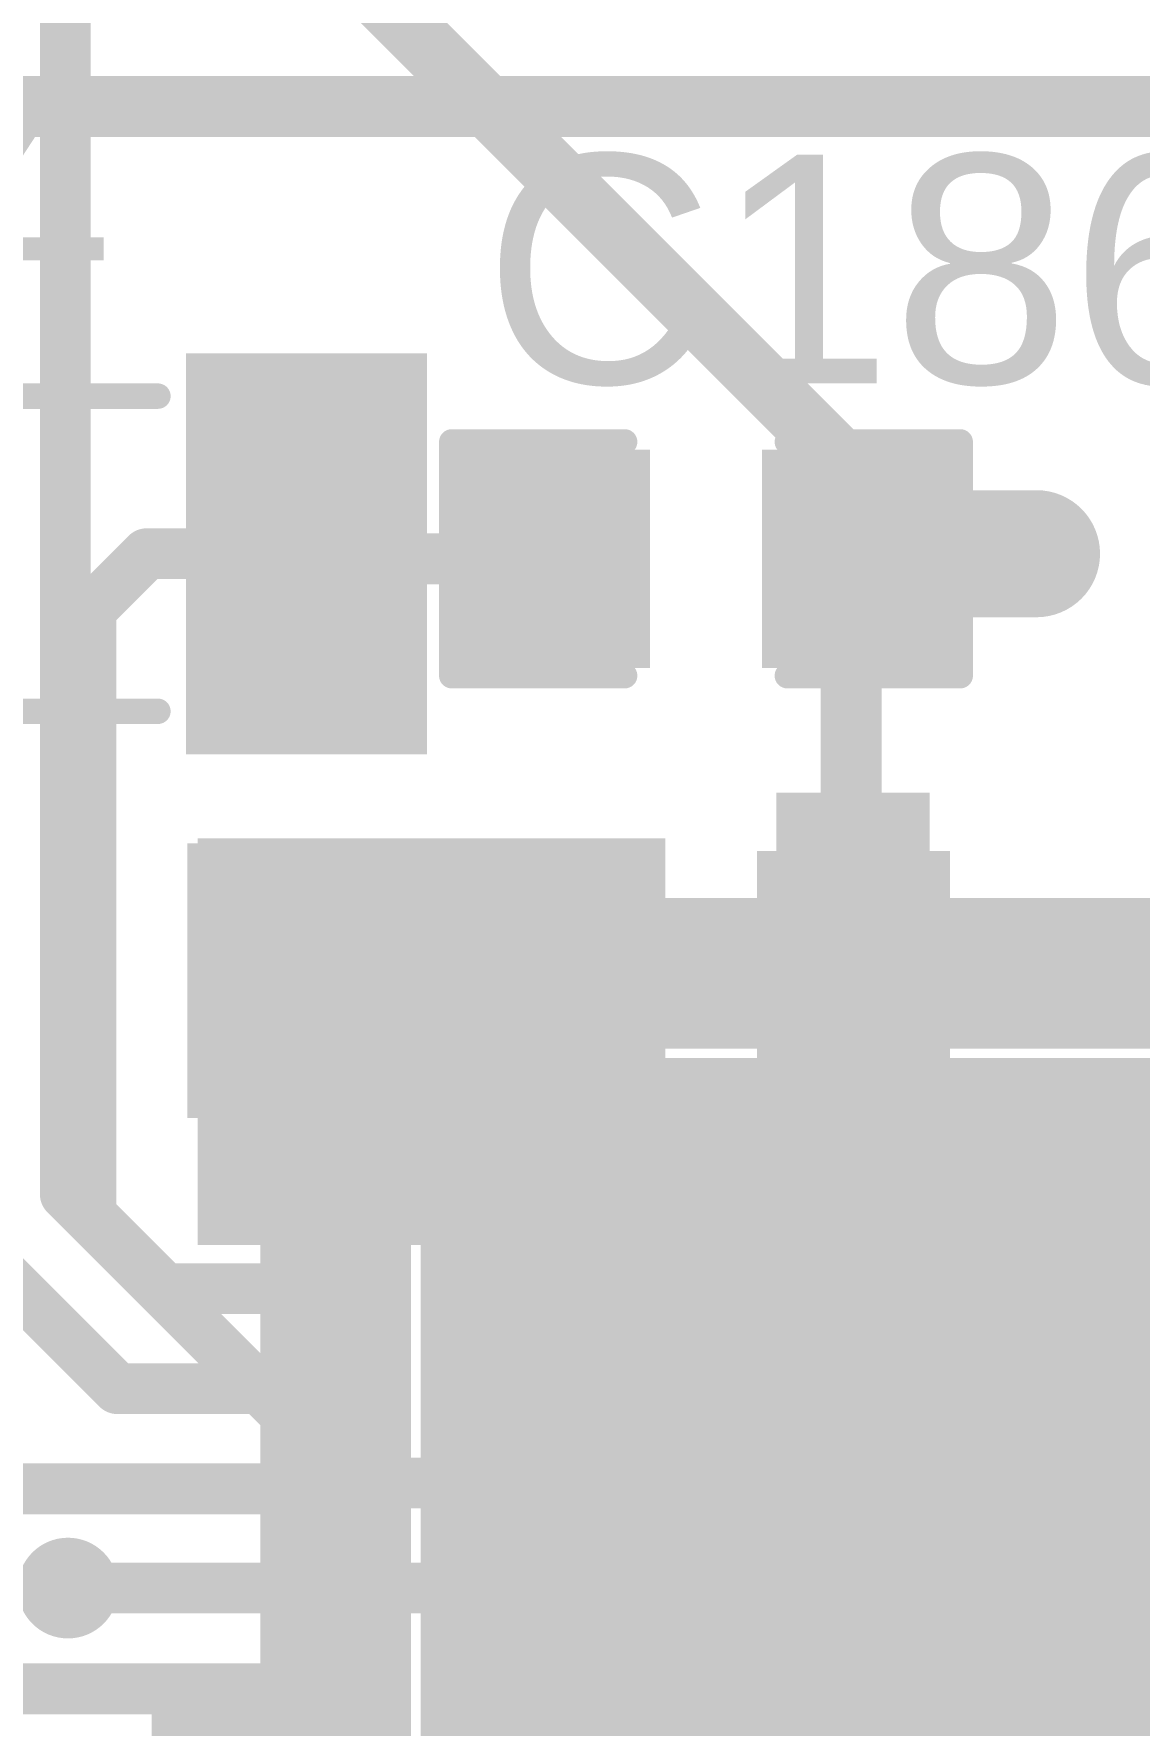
# Model space of a CAD drawing. Header units: millimetres. Extents: x -0.39 to 4.37, y -0.38 to 3.54.
# Drawn here: x 3.1956 to 3.413, y 2.8514 to 3.1841 of the extents above; entities that cross this region are included whole.
import ezdxf

# ---------------------------------------------------------------- set-up
doc = ezdxf.new("R2010")
doc.units = ezdxf.units.MM
doc.header["$MEASUREMENT"] = 0
for name, color, linetype in [('BottomLayer', 5, 'Continuous'), ('BottomPaste', 16, 'Continuous'), ('BottomSolder', 6, 'Continuous'), ('TopLayer', 1, 'Continuous'), ('TopOverlay', 2, 'Continuous'), ('TopPaste', 8, 'Continuous'), ('TopSolder', 216, 'Continuous'), ('ViaHoleLayer', 16, 'Continuous')]:
    doc.layers.add(name, color=color, linetype=linetype)
doc.styles.add('Arial', font='', dxfattribs={"height": 0.2})
doc.styles.get('Arial').set_extended_font_data('Arial')

# ---------------------------------------------------------------- blocks, each defined once
blk = doc.blocks.new('48_UFQFPN__7_7__324')
at = {"layer": 'TopLayer'}
for points in [[(-0.1023629, 0.14173135), (-0.1023629, 0.12007785), (-0.1141739, 0.12007785), (-0.1141739, 0.14173135)], [(-0.0826769, 0.14173135), (-0.0826769, 0.12007785), (-0.0944879, 0.12007785), (-0.0944879, 0.14173135)], [(-0.0629929, 0.14173135), (-0.0629929, 0.12007785), (-0.0748039, 0.12007785), (-0.0748039, 0.14173135)], [(-0.0433069, 0.14173135), (-0.0433069, 0.12007785), (-0.0551179, 0.12007785), (-0.0551179, 0.14173135)], [(-0.0236229, 0.14173135), (-0.0236229, 0.12007785), (-0.0354339, 0.12007785), (-0.0354339, 0.14173135)], [(-0.003936899999999998, 0.14173135), (-0.003936900000000002, 0.12007785), (-0.0157479, 0.12007785), (-0.0157479, 0.14173135)], [(0.0157471, 0.14173135), (0.0157471, 0.12007785), (0.003936099999999998, 0.12007785), (0.003936100000000002, 0.14173135)], [(0.0354331, 0.14173135), (0.0354331, 0.12007785), (0.0236221, 0.12007785), (0.0236221, 0.14173135)], [(0.0551191, 0.14173135), (0.0551191, 0.12007785), (0.0433081, 0.12007785), (0.0433081, 0.14173135)], [(0.0748031, 0.14173135), (0.0748031, 0.12007785), (0.0629921, 0.12007785), (0.0629921, 0.14173135)], [(0.0944891, 0.14173135), (0.0944891, 0.12007785), (0.0826781, 0.12007785), (0.0826781, 0.14173135)], [(0.1141731, 0.14173135), (0.1141731, 0.12007785), (0.1023621, 0.12007785), (0.1023621, 0.14173135)], [(-0.14173315, 0.1141741), (-0.12007965, 0.1141741), (-0.12007965, 0.1023631), (-0.14173315, 0.1023631)], [(0.14173235, 0.1023631), (0.12007885, 0.1023631), (0.12007885, 0.1141741), (0.14173235, 0.1141741)], [(-0.1102366, 0.1102368), (0.1102358, 0.1102368), (0.1102358, -0.1102356), (-0.1102366, -0.1102356)], [(-0.14173315, 0.0944881), (-0.12007965, 0.0944881), (-0.12007965, 0.0826771), (-0.14173315, 0.0826771)], [(0.14173235, 0.0826771), (0.12007885, 0.0826771), (0.12007885, 0.0944881), (0.14173235, 0.0944881)], [(-0.14173315, 0.0748041), (-0.12007965, 0.0748041), (-0.12007965, 0.0629931), (-0.14173315, 0.0629931)], [(0.14173235, 0.0629931), (0.12007885, 0.0629931), (0.12007885, 0.0748041), (0.14173235, 0.0748041)], [(-0.14173315, 0.0551181), (-0.12007965, 0.0551181), (-0.12007965, 0.0433071), (-0.14173315, 0.0433071)], [(0.14173235, 0.0433071), (0.12007885, 0.0433071), (0.12007885, 0.0551181), (0.14173235, 0.0551181)], [(-0.14173315, 0.0354321), (-0.12007965, 0.0354321), (-0.12007965, 0.0236211), (-0.14173315, 0.0236211)], [(0.14173235, 0.0236231), (0.12007885, 0.0236231), (0.12007885, 0.0354341), (0.14173235, 0.0354341)], [(-0.14173315, 0.0157481), (-0.12007965, 0.0157481), (-0.12007965, 0.0039371), (-0.14173315, 0.0039371)], [(0.14173235, 0.003937099999999999), (0.12007885, 0.003937100000000002), (0.12007885, 0.0157481), (0.14173235, 0.0157481)], [(-0.14173315, -0.0039379), (-0.12007965, -0.0039379), (-0.12007965, -0.0157489), (-0.14173315, -0.0157489)], [(0.14173235, -0.0157489), (0.12007885, -0.0157489), (0.12007885, -0.003937899999999999), (0.14173235, -0.003937900000000001)], [(-0.14173315, -0.0236219), (-0.12007965, -0.0236219), (-0.12007965, -0.0354329), (-0.14173315, -0.0354329)], [(0.14173235, -0.0354329), (0.12007885, -0.0354329), (0.12007885, -0.0236219), (0.14173235, -0.0236219)], [(-0.14173315, -0.0433079), (-0.12007965, -0.0433079), (-0.12007965, -0.0551189), (-0.14173315, -0.0551189)], [(0.14173235, -0.0551189), (0.12007885, -0.0551189), (0.12007885, -0.0433079), (0.14173235, -0.0433079)], [(-0.14173315, -0.0629919), (-0.12007965, -0.0629919), (-0.12007965, -0.0748029), (-0.14173315, -0.0748029)], [(0.14173235, -0.0748029), (0.12007885, -0.0748029), (0.12007885, -0.0629919), (0.14173235, -0.0629919)], [(-0.14173315, -0.0826779), (-0.12007965, -0.0826779), (-0.12007965, -0.0944889), (-0.14173315, -0.0944889)], [(0.14173235, -0.0944889), (0.12007885, -0.0944889), (0.12007885, -0.0826779), (0.14173235, -0.0826779)], [(-0.14173315, -0.1023619), (-0.12007965, -0.1023619), (-0.12007965, -0.1141729), (-0.14173315, -0.1141729)], [(0.14173235, -0.1141729), (0.12007885, -0.1141729), (0.12007885, -0.1023619), (0.14173235, -0.1023619)], [(-0.1141739, -0.14173215), (-0.1141739, -0.12007865), (-0.1023629, -0.12007865), (-0.1023629, -0.14173215)], [(-0.0944879, -0.14173215), (-0.0944879, -0.12007865), (-0.0826769, -0.12007865), (-0.0826769, -0.14173215)], [(-0.0748039, -0.14173215), (-0.0748039, -0.12007865), (-0.0629929, -0.12007865), (-0.0629929, -0.14173215)], [(-0.0551179, -0.14173215), (-0.0551179, -0.12007865), (-0.0433069, -0.12007865), (-0.0433069, -0.14173215)], [(-0.0354339, -0.14173215), (-0.0354339, -0.12007865), (-0.0236229, -0.12007865), (-0.0236229, -0.14173215)], [(-0.0157479, -0.14173215), (-0.0157479, -0.12007865), (-0.003936899999999999, -0.12007865), (-0.003936900000000001, -0.14173215)], [(0.0039361, -0.14173215), (0.003936100000000001, -0.12007865), (0.0157471, -0.12007865), (0.0157471, -0.14173215)], [(0.0236221, -0.14173215), (0.0236221, -0.12007865), (0.0354331, -0.12007865), (0.0354331, -0.14173215)], [(0.0433081, -0.14173215), (0.0433081, -0.12007865), (0.0551191, -0.12007865), (0.0551191, -0.14173215)], [(0.0629921, -0.14173215), (0.0629921, -0.12007865), (0.0748031, -0.12007865), (0.0748031, -0.14173215)], [(0.0826781, -0.14173215), (0.0826781, -0.12007865), (0.0944891, -0.12007865), (0.0944891, -0.14173215)], [(0.1023621, -0.14173215), (0.1023621, -0.12007865), (0.1141731, -0.12007865), (0.1141731, -0.14173215)]]:
    blk.add_hatch(color=1, dxfattribs=at).paths.add_polyline_path(points)
at = {"layer": 'TopPaste'}
for points in [[(-0.1023629, 0.14173135), (-0.1023629, 0.12007785), (-0.1141739, 0.12007785), (-0.1141739, 0.14173135)], [(-0.0826769, 0.14173135), (-0.0826769, 0.12007785), (-0.0944879, 0.12007785), (-0.0944879, 0.14173135)], [(-0.0629929, 0.14173135), (-0.0629929, 0.12007785), (-0.0748039, 0.12007785), (-0.0748039, 0.14173135)], [(-0.0433069, 0.14173135), (-0.0433069, 0.12007785), (-0.0551179, 0.12007785), (-0.0551179, 0.14173135)], [(-0.0236229, 0.14173135), (-0.0236229, 0.12007785), (-0.0354339, 0.12007785), (-0.0354339, 0.14173135)], [(-0.003936899999999998, 0.14173135), (-0.003936900000000002, 0.12007785), (-0.0157479, 0.12007785), (-0.0157479, 0.14173135)], [(0.0157471, 0.14173135), (0.0157471, 0.12007785), (0.003936099999999998, 0.12007785), (0.003936100000000002, 0.14173135)], [(0.0354331, 0.14173135), (0.0354331, 0.12007785), (0.0236221, 0.12007785), (0.0236221, 0.14173135)], [(0.0551191, 0.14173135), (0.0551191, 0.12007785), (0.0433081, 0.12007785), (0.0433081, 0.14173135)], [(0.0748031, 0.14173135), (0.0748031, 0.12007785), (0.0629921, 0.12007785), (0.0629921, 0.14173135)], [(0.0944891, 0.14173135), (0.0944891, 0.12007785), (0.0826781, 0.12007785), (0.0826781, 0.14173135)], [(0.1141731, 0.14173135), (0.1141731, 0.12007785), (0.1023621, 0.12007785), (0.1023621, 0.14173135)], [(-0.14173315, 0.1141741), (-0.12007965, 0.1141741), (-0.12007965, 0.1023631), (-0.14173315, 0.1023631)], [(0.14173235, 0.1023631), (0.12007885, 0.1023631), (0.12007885, 0.1141741), (0.14173235, 0.1141741)], [(-0.1102366, 0.1102368), (0.1102358, 0.1102368), (0.1102358, -0.1102356), (-0.1102366, -0.1102356)], [(-0.14173315, 0.0944881), (-0.12007965, 0.0944881), (-0.12007965, 0.0826771), (-0.14173315, 0.0826771)], [(0.14173235, 0.0826771), (0.12007885, 0.0826771), (0.12007885, 0.0944881), (0.14173235, 0.0944881)], [(-0.14173315, 0.0748041), (-0.12007965, 0.0748041), (-0.12007965, 0.0629931), (-0.14173315, 0.0629931)], [(0.14173235, 0.0629931), (0.12007885, 0.0629931), (0.12007885, 0.0748041), (0.14173235, 0.0748041)], [(-0.14173315, 0.0551181), (-0.12007965, 0.0551181), (-0.12007965, 0.0433071), (-0.14173315, 0.0433071)], [(0.14173235, 0.0433071), (0.12007885, 0.0433071), (0.12007885, 0.0551181), (0.14173235, 0.0551181)], [(-0.14173315, 0.0354321), (-0.12007965, 0.0354321), (-0.12007965, 0.0236211), (-0.14173315, 0.0236211)], [(0.14173235, 0.0236231), (0.12007885, 0.0236231), (0.12007885, 0.0354341), (0.14173235, 0.0354341)], [(-0.14173315, 0.0157481), (-0.12007965, 0.0157481), (-0.12007965, 0.0039371), (-0.14173315, 0.0039371)], [(0.14173235, 0.003937099999999999), (0.12007885, 0.003937100000000002), (0.12007885, 0.0157481), (0.14173235, 0.0157481)], [(-0.14173315, -0.0039379), (-0.12007965, -0.0039379), (-0.12007965, -0.0157489), (-0.14173315, -0.0157489)], [(0.14173235, -0.0157489), (0.12007885, -0.0157489), (0.12007885, -0.003937899999999999), (0.14173235, -0.003937900000000001)], [(-0.14173315, -0.0236219), (-0.12007965, -0.0236219), (-0.12007965, -0.0354329), (-0.14173315, -0.0354329)], [(0.14173235, -0.0354329), (0.12007885, -0.0354329), (0.12007885, -0.0236219), (0.14173235, -0.0236219)], [(-0.14173315, -0.0433079), (-0.12007965, -0.0433079), (-0.12007965, -0.0551189), (-0.14173315, -0.0551189)], [(0.14173235, -0.0551189), (0.12007885, -0.0551189), (0.12007885, -0.0433079), (0.14173235, -0.0433079)], [(-0.14173315, -0.0629919), (-0.12007965, -0.0629919), (-0.12007965, -0.0748029), (-0.14173315, -0.0748029)], [(0.14173235, -0.0748029), (0.12007885, -0.0748029), (0.12007885, -0.0629919), (0.14173235, -0.0629919)], [(-0.14173315, -0.0826779), (-0.12007965, -0.0826779), (-0.12007965, -0.0944889), (-0.14173315, -0.0944889)], [(0.14173235, -0.0944889), (0.12007885, -0.0944889), (0.12007885, -0.0826779), (0.14173235, -0.0826779)], [(-0.14173315, -0.1023619), (-0.12007965, -0.1023619), (-0.12007965, -0.1141729), (-0.14173315, -0.1141729)], [(0.14173235, -0.1141729), (0.12007885, -0.1141729), (0.12007885, -0.1023619), (0.14173235, -0.1023619)], [(-0.1141739, -0.14173215), (-0.1141739, -0.12007865), (-0.1023629, -0.12007865), (-0.1023629, -0.14173215)], [(-0.0944879, -0.14173215), (-0.0944879, -0.12007865), (-0.0826769, -0.12007865), (-0.0826769, -0.14173215)], [(-0.0748039, -0.14173215), (-0.0748039, -0.12007865), (-0.0629929, -0.12007865), (-0.0629929, -0.14173215)], [(-0.0551179, -0.14173215), (-0.0551179, -0.12007865), (-0.0433069, -0.12007865), (-0.0433069, -0.14173215)], [(-0.0354339, -0.14173215), (-0.0354339, -0.12007865), (-0.0236229, -0.12007865), (-0.0236229, -0.14173215)], [(-0.0157479, -0.14173215), (-0.0157479, -0.12007865), (-0.003936899999999999, -0.12007865), (-0.003936900000000001, -0.14173215)], [(0.0039361, -0.14173215), (0.003936100000000001, -0.12007865), (0.0157471, -0.12007865), (0.0157471, -0.14173215)], [(0.0236221, -0.14173215), (0.0236221, -0.12007865), (0.0354331, -0.12007865), (0.0354331, -0.14173215)], [(0.0433081, -0.14173215), (0.0433081, -0.12007865), (0.0551191, -0.12007865), (0.0551191, -0.14173215)], [(0.0629921, -0.14173215), (0.0629921, -0.12007865), (0.0748031, -0.12007865), (0.0748031, -0.14173215)], [(0.0826781, -0.14173215), (0.0826781, -0.12007865), (0.0944891, -0.12007865), (0.0944891, -0.14173215)], [(0.1023621, -0.14173215), (0.1023621, -0.12007865), (0.1141731, -0.12007865), (0.1141731, -0.14173215)]]:
    blk.add_hatch(color=8, dxfattribs=at).paths.add_polyline_path(points)
at = {"layer": 'TopSolder'}
for points in [[(-0.0983629, 0.14573135), (-0.0983629, 0.11607785), (-0.1181739, 0.11607785), (-0.1181739, 0.14573135)], [(-0.0786769, 0.14573135), (-0.0786769, 0.11607785), (-0.0984879, 0.11607785), (-0.0984879, 0.14573135)], [(-0.0589929, 0.14573135), (-0.0589929, 0.11607785), (-0.0788039, 0.11607785), (-0.0788039, 0.14573135)], [(-0.0393069, 0.14573135), (-0.0393069, 0.11607785), (-0.0591179, 0.11607785), (-0.0591179, 0.14573135)], [(-0.0196229, 0.14573135), (-0.0196229, 0.11607785), (-0.0394339, 0.11607785), (-0.0394339, 0.14573135)], [(6.310000000000292e-05, 0.14573135), (6.309999999999709e-05, 0.11607785), (-0.0197479, 0.11607785), (-0.0197479, 0.14573135)], [(0.0197471, 0.14573135), (0.0197471, 0.11607785), (-6.390000000000291e-05, 0.11607785), (-6.38999999999971e-05, 0.14573135)], [(0.0394331, 0.14573135), (0.0394331, 0.11607785), (0.0196221, 0.11607785), (0.0196221, 0.14573135)], [(0.0591191, 0.14573135), (0.0591191, 0.11607785), (0.0393081, 0.11607785), (0.0393081, 0.14573135)], [(0.0788031, 0.14573135), (0.0788031, 0.11607785), (0.0589921, 0.11607785), (0.0589921, 0.14573135)], [(0.0984891, 0.14573135), (0.0984891, 0.11607785), (0.0786781, 0.11607785), (0.0786781, 0.14573135)], [(0.1181731, 0.14573135), (0.1181731, 0.11607785), (0.0983621, 0.11607785), (0.0983621, 0.14573135)], [(-0.14573315, 0.1181741), (-0.11607965, 0.1181741), (-0.11607965, 0.0983631), (-0.14573315, 0.0983631)], [(0.14573235, 0.0983631), (0.11607885, 0.0983631), (0.11607885, 0.1181741), (0.14573235, 0.1181741)], [(-0.1142366, 0.1142368), (0.1142358, 0.1142368), (0.1142358, -0.1142356), (-0.1142366, -0.1142356)], [(-0.14573315, 0.0984881), (-0.11607965, 0.0984881), (-0.11607965, 0.0786771), (-0.14573315, 0.0786771)], [(0.14573235, 0.0786771), (0.11607885, 0.0786771), (0.11607885, 0.0984881), (0.14573235, 0.0984881)], [(-0.14573315, 0.0788041), (-0.11607965, 0.0788041), (-0.11607965, 0.0589931), (-0.14573315, 0.0589931)], [(0.14573235, 0.0589931), (0.11607885, 0.0589931), (0.11607885, 0.0788041), (0.14573235, 0.0788041)], [(-0.14573315, 0.0591181), (-0.11607965, 0.0591181), (-0.11607965, 0.0393071), (-0.14573315, 0.0393071)], [(0.14573235, 0.0393071), (0.11607885, 0.0393071), (0.11607885, 0.0591181), (0.14573235, 0.0591181)], [(-0.14573315, 0.0394321), (-0.11607965, 0.0394321), (-0.11607965, 0.0196211), (-0.14573315, 0.0196211)], [(0.14573235, 0.0196231), (0.11607885, 0.0196231), (0.11607885, 0.0394341), (0.14573235, 0.0394341)], [(-0.14573315, 0.0197481), (-0.11607965, 0.0197481), (-0.11607965, -6.29e-05), (-0.14573315, -6.29e-05)], [(0.14573235, -6.290000000000146e-05), (0.11607885, -6.289999999999855e-05), (0.11607885, 0.0197481), (0.14573235, 0.0197481)], [(-0.14573315, 6.21e-05), (-0.11607965, 6.21e-05), (-0.11607965, -0.0197489), (-0.14573315, -0.0197489)], [(0.14573235, -0.0197489), (0.11607885, -0.0197489), (0.11607885, 6.210000000000146e-05), (0.14573235, 6.209999999999854e-05)], [(-0.14573315, -0.0196219), (-0.11607965, -0.0196219), (-0.11607965, -0.0394329), (-0.14573315, -0.0394329)], [(0.14573235, -0.0394329), (0.11607885, -0.0394329), (0.11607885, -0.0196219), (0.14573235, -0.0196219)], [(-0.14573315, -0.0393079), (-0.11607965, -0.0393079), (-0.11607965, -0.0591189), (-0.14573315, -0.0591189)], [(0.14573235, -0.0591189), (0.11607885, -0.0591189), (0.11607885, -0.0393079), (0.14573235, -0.0393079)], [(-0.14573315, -0.0589919), (-0.11607965, -0.0589919), (-0.11607965, -0.0788029), (-0.14573315, -0.0788029)], [(0.14573235, -0.0788029), (0.11607885, -0.0788029), (0.11607885, -0.0589919), (0.14573235, -0.0589919)], [(-0.14573315, -0.0786779), (-0.11607965, -0.0786779), (-0.11607965, -0.0984889), (-0.14573315, -0.0984889)], [(0.14573235, -0.0984889), (0.11607885, -0.0984889), (0.11607885, -0.0786779), (0.14573235, -0.0786779)], [(-0.14573315, -0.0983619), (-0.11607965, -0.0983619), (-0.11607965, -0.1181729), (-0.14573315, -0.1181729)], [(0.14573235, -0.1181729), (0.11607885, -0.1181729), (0.11607885, -0.0983619), (0.14573235, -0.0983619)], [(-0.1181739, -0.14573215), (-0.1181739, -0.11607865), (-0.0983629, -0.11607865), (-0.0983629, -0.14573215)], [(-0.0984879, -0.14573215), (-0.0984879, -0.11607865), (-0.0786769, -0.11607865), (-0.0786769, -0.14573215)], [(-0.0788039, -0.14573215), (-0.0788039, -0.11607865), (-0.0589929, -0.11607865), (-0.0589929, -0.14573215)], [(-0.0591179, -0.14573215), (-0.0591179, -0.11607865), (-0.0393069, -0.11607865), (-0.0393069, -0.14573215)], [(-0.0394339, -0.14573215), (-0.0394339, -0.11607865), (-0.0196229, -0.11607865), (-0.0196229, -0.14573215)], [(-0.0197479, -0.14573215), (-0.0197479, -0.11607865), (6.310000000000145e-05, -0.11607865), (6.309999999999854e-05, -0.14573215)], [(-6.390000000000146e-05, -0.14573215), (-6.389999999999854e-05, -0.11607865), (0.0197471, -0.11607865), (0.0197471, -0.14573215)], [(0.0196221, -0.14573215), (0.0196221, -0.11607865), (0.0394331, -0.11607865), (0.0394331, -0.14573215)], [(0.0393081, -0.14573215), (0.0393081, -0.11607865), (0.0591191, -0.11607865), (0.0591191, -0.14573215)], [(0.0589921, -0.14573215), (0.0589921, -0.11607865), (0.0788031, -0.11607865), (0.0788031, -0.14573215)], [(0.0786781, -0.14573215), (0.0786781, -0.11607865), (0.0984891, -0.11607865), (0.0984891, -0.14573215)], [(0.0983621, -0.14573215), (0.0983621, -0.11607865), (0.1181731, -0.11607865), (0.1181731, -0.14573215)]]:
    blk.add_hatch(color=216, dxfattribs=at).paths.add_polyline_path(points)
at = {"layer": 'TopOverlay', "const_width": 0.005}
for points in [[(-0.1420004, 0.1220006), (-0.1420004, 0.1420006)], [(-0.1420004, 0.1420006), (-0.1220004, 0.1420006)], [(0.1219996, 0.1420006), (0.1419996, 0.1420006)], [(0.1419996, 0.1220006), (0.1419996, 0.1420006)], [(-0.1420004, -0.1419994), (-0.1420004, -0.1219994)], [(0.1419996, -0.1419994), (0.1419996, -0.1219994)], [(-0.1420004, -0.1419994), (-0.1220004, -0.1419994)], [(0.1219996, -0.1419994), (0.1419996, -0.1419994)]]:
    blk.add_lwpolyline(points, dxfattribs=at)
at = {"layer": 'TopOverlay'}
for points, const_width in [([(-0.1432504, 0.1420006, 1), (-0.1407504, 0.1420006, 1)], 0.0025), ([(-0.1432504, 0.1420006, 1), (-0.1407504, 0.1420006, 1)], 0.0025), ([(-0.1232504, 0.1420006, 1), (-0.1207504, 0.1420006, 1)], 0.0025), ([(0.1207496, 0.1420006, 1), (0.1232496, 0.1420006, 1)], 0.0025), ([(0.1407496, 0.1420006, 1), (0.1432496, 0.1420006, 1)], 0.0025), ([(0.1407496, 0.1420006, 1), (0.1432496, 0.1420006, 1)], 0.0025), ([(-0.1432504, 0.1220006, 1), (-0.1407504, 0.1220006, 1)], 0.0025), ([(0.1407496, 0.1220006, 1), (0.1432496, 0.1220006, 1)], 0.0025), ([(-0.15, 0.109, 1), (-0.152, 0.109, 1)], 0.01), ([(-0.1545, 0.109, 1), (-0.1495, 0.109, 1)], 0.005), ([(-0.1525, 0.109, 1), (-0.1475, 0.109, 1)], 0.005), ([(-0.1432504, -0.1219994, 1), (-0.1407504, -0.1219994, 1)], 0.0025), ([(0.1407496, -0.1219994, 1), (0.1432496, -0.1219994, 1)], 0.0025), ([(-0.1432504, -0.1419994, 1), (-0.1407504, -0.1419994, 1)], 0.0025), ([(-0.1432504, -0.1419994, 1), (-0.1407504, -0.1419994, 1)], 0.0025), ([(-0.1232504, -0.1419994, 1), (-0.1207504, -0.1419994, 1)], 0.0025), ([(0.1207496, -0.1419994, 1), (0.1232496, -0.1419994, 1)], 0.0025), ([(0.1407496, -0.1419994, 1), (0.1432496, -0.1419994, 1)], 0.0025), ([(0.1407496, -0.1419994, 1), (0.1432496, -0.1419994, 1)], 0.0025)]:
    blk.add_lwpolyline(points, format="xyb", close=True, dxfattribs=dict(at, const_width=const_width))
blk = doc.blocks.new('NX3215SA_32_768K_STD_MUA_8_365')
at = {"layer": 'TopLayer'}
for points in [[(-0.06889765, 0.03543305), (-0.02952755, 0.03543305), (-0.02952755, -0.03543305), (-0.06889765, -0.03543305)], [(0.02952835, 0.03543305), (0.06889845, 0.03543305), (0.06889845, -0.03543305), (0.02952835, -0.03543305)]]:
    blk.add_hatch(color=1, dxfattribs=at).paths.add_polyline_path(points)
at = {"layer": 'TopPaste'}
for points in [[(-0.06889765, 0.03543305), (-0.02952755, 0.03543305), (-0.02952755, -0.03543305), (-0.06889765, -0.03543305)], [(0.02952835, 0.03543305), (0.06889845, 0.03543305), (0.06889845, -0.03543305), (0.02952835, -0.03543305)]]:
    blk.add_hatch(color=8, dxfattribs=at).paths.add_polyline_path(points)
at = {"layer": 'TopSolder'}
for points in [[(-0.07289765, 0.03943305), (-0.02552755, 0.03943305), (-0.02552755, -0.03943305), (-0.07289765, -0.03943305)], [(0.02552835, 0.03943305), (0.07289845, 0.03943305), (0.07289845, -0.03943305), (0.02552835, -0.03943305)]]:
    blk.add_hatch(color=216, dxfattribs=at).paths.add_polyline_path(points)
at = {"layer": 'TopOverlay', "const_width": 0.005}
for points in [[(-0.0200006, 0.031), (0.0199994, 0.031)], [(-0.0200006, -0.031), (0.0199994, -0.031)]]:
    blk.add_lwpolyline(points, dxfattribs=at)
at = {"layer": 'TopOverlay', "const_width": 0.0025}
for points in [[(-0.0212506, 0.031, 1), (-0.0187506, 0.031, 1)], [(0.0187494, 0.031, 1), (0.0212494, 0.031, 1)], [(-0.0212506, -0.031, 1), (-0.0187506, -0.031, 1)], [(0.0187494, -0.031, 1), (0.0212494, -0.031, 1)]]:
    blk.add_lwpolyline(points, format="xyb", close=True, dxfattribs=at)
blk = doc.blocks.new('RES0603_B_398')
at = {"layer": 'BottomLayer'}
for points in [[(-0.045, -0.0175), (-0.045, 0.0175), (-0.015, 0.0175), (-0.015, -0.0175)], [(0.015, -0.0175), (0.015, 0.0175), (0.045, 0.0175), (0.045, -0.0175)]]:
    blk.add_hatch(color=5, dxfattribs=at).paths.add_polyline_path(points)
at = {"layer": 'BottomPaste'}
for points in [[(-0.045, -0.0175), (-0.045, 0.0175), (-0.015, 0.0175), (-0.015, -0.0175)], [(0.015, -0.0175), (0.015, 0.0175), (0.045, 0.0175), (0.045, -0.0175)]]:
    blk.add_hatch(color=16, dxfattribs=at).paths.add_polyline_path(points)
at = {"layer": 'BottomSolder'}
for points in [[(-0.049, -0.0215), (-0.049, 0.0215), (-0.011, 0.0215), (-0.011, -0.0215)], [(0.011, -0.0215), (0.011, 0.0215), (0.049, 0.0215), (0.049, -0.0215)]]:
    blk.add_hatch(color=6, dxfattribs=at).paths.add_polyline_path(points)
blk = doc.blocks.new('RES0603_B_399')
at = {"layer": 'BottomLayer'}
for points in [[(-0.045, -0.0175), (-0.045, 0.0175), (-0.015, 0.0175), (-0.015, -0.0175)], [(0.015, -0.0175), (0.015, 0.0175), (0.045, 0.0175), (0.045, -0.0175)]]:
    blk.add_hatch(color=5, dxfattribs=at).paths.add_polyline_path(points)
at = {"layer": 'BottomPaste'}
for points in [[(-0.045, -0.0175), (-0.045, 0.0175), (-0.015, 0.0175), (-0.015, -0.0175)], [(0.015, -0.0175), (0.015, 0.0175), (0.045, 0.0175), (0.045, -0.0175)]]:
    blk.add_hatch(color=16, dxfattribs=at).paths.add_polyline_path(points)
at = {"layer": 'BottomSolder'}
for points in [[(-0.049, -0.0215), (-0.049, 0.0215), (-0.011, 0.0215), (-0.011, -0.0215)], [(0.011, -0.0215), (0.011, 0.0215), (0.049, 0.0215), (0.049, -0.0215)]]:
    blk.add_hatch(color=6, dxfattribs=at).paths.add_polyline_path(points)
blk = doc.blocks.new('C__0402_B_427')
at = {"layer": 'BottomLayer'}
for points in [[(-0.009500000000000001, 0.0125), (-0.009499999999999998, -0.0125), (-0.0275, -0.0125), (-0.0275, 0.0125)], [(0.0275, 0.0125), (0.0275, -0.0125), (0.009500000000000001, -0.0125), (0.009499999999999998, 0.0125)]]:
    blk.add_hatch(color=5, dxfattribs=at).paths.add_polyline_path(points)
at = {"layer": 'BottomPaste'}
for points in [[(-0.009500000000000001, 0.0125), (-0.009499999999999998, -0.0125), (-0.0275, -0.0125), (-0.0275, 0.0125)], [(0.0275, 0.0125), (0.0275, -0.0125), (0.009500000000000001, -0.0125), (0.009499999999999998, 0.0125)]]:
    blk.add_hatch(color=16, dxfattribs=at).paths.add_polyline_path(points)
at = {"layer": 'BottomSolder'}
for points in [[(-0.007137800000000001, 0.0148622), (-0.007137799999999999, -0.0148622), (-0.0298622, -0.0148622), (-0.0298622, 0.0148622)], [(0.0298622, 0.0148622), (0.0298622, -0.0148622), (0.007137800000000001, -0.0148622), (0.007137799999999999, 0.0148622)]]:
    blk.add_hatch(color=6, dxfattribs=at).paths.add_polyline_path(points)
blk = doc.blocks.new('C__0603_489')
at = {"layer": 'TopLayer'}
for points in [[(-0.045, -0.0175), (-0.045, 0.0175), (-0.015, 0.0175), (-0.015, -0.0175)], [(0.015, -0.0175), (0.015, 0.0175), (0.045, 0.0175), (0.045, -0.0175)]]:
    blk.add_hatch(color=1, dxfattribs=at).paths.add_polyline_path(points)
at = {"layer": 'TopPaste'}
for points in [[(-0.045, -0.0175), (-0.045, 0.0175), (-0.015, 0.0175), (-0.015, -0.0175)], [(0.015, -0.0175), (0.015, 0.0175), (0.045, 0.0175), (0.045, -0.0175)]]:
    blk.add_hatch(color=8, dxfattribs=at).paths.add_polyline_path(points)
at = {"layer": 'TopSolder'}
for points in [[(-0.049, -0.0215), (-0.049, 0.0215), (-0.011, 0.0215), (-0.011, -0.0215)], [(0.011, -0.0215), (0.011, 0.0215), (0.049, 0.0215), (0.049, -0.0215)]]:
    blk.add_hatch(color=216, dxfattribs=at).paths.add_polyline_path(points)
at = {"layer": 'TopOverlay', "const_width": 0.005}
for points in [[(-0.05, -0.023), (-0.05, 0.023)], [(-0.05, 0.023), (-0.016, 0.023)], [(0.016, 0.023), (0.05, 0.023)], [(0.05, -0.023), (0.05, 0.023)], [(-0.05, -0.023), (-0.016, -0.023)], [(0.016, -0.023), (0.05, -0.023)]]:
    blk.add_lwpolyline(points, dxfattribs=at)
at = {"layer": 'TopOverlay', "const_width": 0.0025}
for points in [[(-0.05125, 0.023, 1), (-0.04875, 0.023, 1)], [(-0.05125, 0.023, 1), (-0.04875, 0.023, 1)], [(-0.01725, 0.023, 1), (-0.01475, 0.023, 1)], [(0.01475, 0.023, 1), (0.01725, 0.023, 1)], [(0.04875, 0.023, 1), (0.05125, 0.023, 1)], [(0.04875, 0.023, 1), (0.05125, 0.023, 1)], [(-0.05125, -0.023, 1), (-0.04875, -0.023, 1)], [(-0.05125, -0.023, 1), (-0.04875, -0.023, 1)], [(-0.01725, -0.023, 1), (-0.01475, -0.023, 1)], [(0.01475, -0.023, 1), (0.01725, -0.023, 1)], [(0.04875, -0.023, 1), (0.05125, -0.023, 1)], [(0.04875, -0.023, 1), (0.05125, -0.023, 1)]]:
    blk.add_lwpolyline(points, format="xyb", close=True, dxfattribs=at)

msp = doc.modelspace()

# ---------------------------------------------------------------- hatches: boundary and pattern name
at = {"layer": 'BottomLayer'}
h = msp.add_hatch(color=5, dxfattribs=at)
edge = h.paths.add_edge_path()
edge.add_arc((3.3928225, 3.0818222), 0.0059055, 0, 360)
for points in [[(3.3718227, 3.0348222), (3.3416717, 3.0348222), (3.3416717, 2.9838222), (3.3718227, 2.9838222)], [(3.3198225, 3.0258222), (3.2278225, 3.0258222), (3.2278225, 2.9458222), (3.3198225, 2.9458222)]]:
    msp.add_hatch(color=5, dxfattribs=at).paths.add_polyline_path(points)
h = msp.add_hatch(color=5, dxfattribs=at)
edge = h.paths.add_edge_path()
edge.add_arc((3.3563885, 3.0233882), 0.0049212, 0, 360)
h = msp.add_hatch(color=5, dxfattribs=at)
edge = h.paths.add_edge_path()
edge.add_arc((3.2368225, 3.0058222), 0.0059055, 0, 360)
h = msp.add_hatch(color=5, dxfattribs=at)
edge = h.paths.add_edge_path()
edge.add_arc((3.2023425, 2.8783422), 0.0059055, 0, 360)
h = msp.add_hatch(color=5, dxfattribs=at)
edge = h.paths.add_edge_path()
edge.add_arc((3.374, 2.872), 0.0059055, 0, 360)
at = {"layer": 'BottomSolder'}
h = msp.add_hatch(color=6, dxfattribs=at)
edge = h.paths.add_edge_path()
edge.add_arc((3.3928225, 3.0818222), 0.0099055, 0, 360)
h = msp.add_hatch(color=6, dxfattribs=at)
edge = h.paths.add_edge_path()
edge.add_arc((3.3563885, 3.0233882), 0.0089212, 0, 360)
h = msp.add_hatch(color=6, dxfattribs=at)
edge = h.paths.add_edge_path()
edge.add_arc((3.2368225, 3.0058222), 0.0099055, 0, 360)
h = msp.add_hatch(color=6, dxfattribs=at)
edge = h.paths.add_edge_path()
edge.add_arc((3.2023425, 2.8783422), 0.0099055, 0, 360)
h = msp.add_hatch(color=6, dxfattribs=at)
edge = h.paths.add_edge_path()
edge.add_arc((3.374, 2.872), 0.0099055, 0, 360)
at = {"layer": 'TopLayer'}
h = msp.add_hatch(color=1, dxfattribs=at)
edge = h.paths.add_edge_path()
edge.add_arc((3.3928225, 3.0818222), 0.0059055, 0, 360)
h = msp.add_hatch(color=1, dxfattribs=at)
edge = h.paths.add_edge_path()
edge.add_arc((3.3563885, 3.0233882), 0.0049212, 0, 360)
msp.add_hatch(color=1, dxfattribs=at).paths.add_polyline_path([(3.2658225, 3.0248222), (3.2258225, 3.0248222), (3.2258225, 2.9708222), (3.2658225, 2.9708222)])
h = msp.add_hatch(color=1, dxfattribs=at)
edge = h.paths.add_edge_path()
edge.add_arc((3.2368225, 3.0058222), 0.0059055, 0, 360)
h = msp.add_hatch(color=1, dxfattribs=at)
edge = h.paths.add_edge_path()
edge.add_arc((3.2023425, 2.8783422), 0.0059055, 0, 360)
h = msp.add_hatch(color=1, dxfattribs=at)
edge = h.paths.add_edge_path()
edge.add_arc((3.374, 2.872), 0.0059055, 0, 360)
at = {"layer": 'TopSolder'}
h = msp.add_hatch(color=216, dxfattribs=at)
edge = h.paths.add_edge_path()
edge.add_arc((3.3928225, 3.0818222), 0.0099055, 0, 360)
h = msp.add_hatch(color=216, dxfattribs=at)
edge = h.paths.add_edge_path()
edge.add_arc((3.3563885, 3.0233882), 0.0089212, 0, 360)
h = msp.add_hatch(color=216, dxfattribs=at)
edge = h.paths.add_edge_path()
edge.add_arc((3.2368225, 3.0058222), 0.0099055, 0, 360)
h = msp.add_hatch(color=216, dxfattribs=at)
edge = h.paths.add_edge_path()
edge.add_arc((3.2023425, 2.8783422), 0.0099055, 0, 360)
h = msp.add_hatch(color=216, dxfattribs=at)
edge = h.paths.add_edge_path()
edge.add_arc((3.374, 2.872), 0.0099055, 0, 360)
at = {"layer": 'ViaHoleLayer'}
h = msp.add_hatch(color=16, dxfattribs=at)
edge = h.paths.add_edge_path()
edge.add_arc((3.3928225, 3.0818222), 0.003937, 0, 360)
h = msp.add_hatch(color=16, dxfattribs=at)
edge = h.paths.add_edge_path()
edge.add_arc((3.3563885, 3.0233882), 0.003937, 0, 360)
h = msp.add_hatch(color=16, dxfattribs=at)
edge = h.paths.add_edge_path()
edge.add_arc((3.2368225, 3.0058222), 0.003937, 0, 360)
h = msp.add_hatch(color=16, dxfattribs=at)
edge = h.paths.add_edge_path()
edge.add_arc((3.2023425, 2.8783422), 0.003937, 0, 360)
h = msp.add_hatch(color=16, dxfattribs=at)
edge = h.paths.add_edge_path()
edge.add_arc((3.374, 2.872), 0.003937, 0, 360)

# ---------------------------------------------------------------- linework, layer by layer
at = {"layer": 'BottomLayer'}
for points, const_width in [([(3.0038223, 3.4508222), (3.3563885, 3.098256)], 0.012), ([(3.2018225, 2.9558223), (3.2018225, 3.2138222)], 0.01), ([(3.3563885, 3.0233882), (3.3563885, 3.098256)], 0.012), ([(3.3563885, 3.0233882), (3.3566055, 3.0231712)], 0.022), ([(3.3566055, 3.0020392), (3.3566055, 3.0231712)], 0.022), ([(3.3566055, 3.0020392), (3.3568225, 3.0018222)], 0.022), ([(3.2723225, 2.9838222), (3.2983225, 2.9578222)], 0.02), ([(3.2983225, 2.9578222), (3.3698225, 2.9578222)], 0.02), ([(3.3698225, 2.9578222), (3.3938225, 2.9338222)], 0.02), ([(3.2018225, 2.9558223), (3.2586448, 2.899)], 0.01), ([(3.3938225, 2.9338222), (3.4748222, 2.9338222)], 0.02), ([(3.2968225, 2.9193222), (3.3266778, 2.9193222)], 0.025), ([(3.3266778, 2.9193222), (3.374, 2.872)], 0.025), ([(3.2586448, 2.899), (3.2853249, 2.899)], 0.01), ([(3.2853249, 2.899), (3.2875027, 2.8968222)], 0.01), ([(3.2875027, 2.8968222), (3.294358, 2.8968222)], 0.01), ([(3.294358, 2.8968222), (3.3460369, 2.8451433)], 0.01), ([(3.2023425, 2.8783422), (3.2823026, 2.8783422)], 0.01), ([(3.2823026, 2.8783422), (3.2978225, 2.8628223)], 0.01), ([(3.2978225, 2.8338222), (3.2978225, 2.8628223)], 0.01)]:
    msp.add_lwpolyline(points, dxfattribs=dict(at, const_width=const_width))
for points, const_width in [([(3.3533885, 3.098256, 1), (3.3593885, 3.098256, 1)], 0.006), ([(3.3533885, 3.098256, 1), (3.3593885, 3.098256, 1)], 0.006), ([(3.3508885, 3.0233882, 1), (3.3618885, 3.0233882, 1)], 0.011), ([(3.3511055, 3.0231712, 1), (3.3621055, 3.0231712, 1)], 0.011), ([(3.3511055, 3.0231712, 1), (3.3621055, 3.0231712, 1)], 0.011), ([(3.3533885, 3.0233882, 1), (3.3593885, 3.0233882, 1)], 0.006), ([(3.3511055, 3.0020392, 1), (3.3621055, 3.0020392, 1)], 0.011), ([(3.3511055, 3.0020392, 1), (3.3621055, 3.0020392, 1)], 0.011), ([(3.3513225, 3.0018222, 1), (3.3623225, 3.0018222, 1)], 0.011), ([(3.2673225, 2.9838222, 1), (3.2773225, 2.9838222, 1)], 0.01), ([(3.2933225, 2.9578222, 1), (3.3033225, 2.9578222, 1)], 0.01), ([(3.2933225, 2.9578222, 1), (3.3033225, 2.9578222, 1)], 0.01), ([(3.3648225, 2.9578222, 1), (3.3748225, 2.9578222, 1)], 0.01), ([(3.3648225, 2.9578222, 1), (3.3748225, 2.9578222, 1)], 0.01), ([(3.1993225, 2.9558223, 1), (3.2043225, 2.9558223, 1)], 0.005), ([(3.1993225, 2.9558223, 1), (3.2043225, 2.9558223, 1)], 0.005), ([(3.3888225, 2.9338222, 1), (3.3988225, 2.9338222, 1)], 0.01), ([(3.3888225, 2.9338222, 1), (3.3988225, 2.9338222, 1)], 0.01), ([(3.2905725, 2.9193222, 1), (3.3030725, 2.9193222, 1)], 0.0125), ([(3.3204278, 2.9193222, 1), (3.3329278, 2.9193222, 1)], 0.0125), ([(3.3204278, 2.9193222, 1), (3.3329278, 2.9193222, 1)], 0.0125), ([(3.2561448, 2.899, 1), (3.2611448, 2.899, 1)], 0.005), ([(3.2561448, 2.899, 1), (3.2611448, 2.899, 1)], 0.005), ([(3.2828249, 2.899, 1), (3.2878249, 2.899, 1)], 0.005), ([(3.2828249, 2.899, 1), (3.2878249, 2.899, 1)], 0.005), ([(3.2850027, 2.8968222, 1), (3.2900027, 2.8968222, 1)], 0.005), ([(3.2850027, 2.8968222, 1), (3.2900027, 2.8968222, 1)], 0.005), ([(3.291858, 2.8968222, 1), (3.296858, 2.8968222, 1)], 0.005), ([(3.291858, 2.8968222, 1), (3.296858, 2.8968222, 1)], 0.005), ([(3.1998425, 2.8783422, 1), (3.2048425, 2.8783422, 1)], 0.005), ([(3.2798026, 2.8783422, 1), (3.2848026, 2.8783422, 1)], 0.005), ([(3.2798026, 2.8783422, 1), (3.2848026, 2.8783422, 1)], 0.005), ([(3.36775, 2.872, 1), (3.38025, 2.872, 1)], 0.0125), ([(3.2953225, 2.8628223, 1), (3.3003225, 2.8628223, 1)], 0.005), ([(3.2953225, 2.8628223, 1), (3.3003225, 2.8628223, 1)], 0.005)]:
    msp.add_lwpolyline(points, format="xyb", close=True, dxfattribs=dict(at, const_width=const_width))
at = {"layer": 'TopLayer'}
for points, const_width in [([(2.8248225, 3.1698222), (3.4218225, 3.1698222)], 0.012), ([(3.3578225, 3.0808222), (3.3588225, 3.0818222)], 0.025), ([(3.3588225, 3.0818222), (3.3928225, 3.0818222)], 0.025), ([(3.2068225, 3.0708223), (3.2178224, 3.0818222)], 0.01), ([(3.2178224, 3.0818222), (3.2492485, 3.0818222)], 0.01), ([(3.2492485, 3.0818222), (3.2502485, 3.0808222)], 0.01), ([(3.2502485, 3.0808222), (3.2978225, 3.0808222)], 0.01), ([(3.2068225, 2.9518222), (3.2068225, 3.0708223)], 0.01), ([(3.3563885, 3.0233882), (3.3566055, 3.0231712)], 0.01), ([(3.3566055, 2.9994712), (3.3566055, 3.0231712)], 0.01), ([(3.2338225, 3.0088222), (3.2398225, 3.0028222)], 0.01), ([(3.2368225, 3.0058222), (3.2398225, 3.0028222)], 0.01), ([(3.2398225, 3.0028222), (3.2458225, 3.0028222)], 0.01), ([(3.2458225, 3.0028222), (3.2493905, 2.9992542)], 0.01), ([(3.2493905, 2.9992542), (3.2776485, 2.9992542)], 0.01), ([(3.2973345, 2.9569322), (3.2973345, 2.9992542)], 0.01), ([(3.3563885, 2.9992542), (3.3566055, 2.9994712)], 0.01), ([(3.2973345, 2.9569322), (3.349, 2.9052667)], 0.01), ([(3.2973345, 2.9569322), (3.3859165, 2.8683502)], 0.01), ([(3.3859165, 2.8683502), (3.476365, 2.9587987)], 0.01), ([(3.2068225, 2.9518222), (3.2213965, 2.9372482)], 0.01), ([(3.1898225, 2.9398222), (3.2120825, 2.9175622)], 0.01), ([(3.2213965, 2.9372482), (3.2550105, 2.9372482)], 0.01), ([(3.2120825, 2.9175622), (3.2550105, 2.9175622)], 0.01), ([(3.349, 2.894), (3.349, 2.9052667)], 0.01), ([(3.117404, 2.8978762), (3.2550105, 2.8978762)], 0.01), ([(3.349, 2.874), (3.349, 2.894)], 0.01), ([(3.2023425, 2.8783422), (3.2548625, 2.8783422)], 0.01), ([(3.349, 2.874), (3.372, 2.874)], 0.01), ([(3.372, 2.874), (3.374, 2.872)], 0.01), ([(3.3563885, 2.8388222), (3.3859165, 2.8683502)], 0.01), ([(3.3859165, 2.8683502), (3.4563505, 2.8683502)], 0.01), ([(3.3859165, 2.8683502), (3.4745005, 2.7797662)], 0.01), ([(3.1768225, 2.8585062), (3.2547265, 2.8585062)], 0.01), ([(3.2547265, 2.8585062), (3.2548685, 2.8583642)], 0.01)]:
    msp.add_lwpolyline(points, dxfattribs=dict(at, const_width=const_width))
for points, const_width in [([(3.3515725, 3.0808222, 1), (3.3640725, 3.0808222, 1)], 0.0125), ([(3.3525725, 3.0818222, 1), (3.3650725, 3.0818222, 1)], 0.0125), ([(3.3525725, 3.0818222, 1), (3.3650725, 3.0818222, 1)], 0.0125), ([(3.3865725, 3.0818222, 1), (3.3990725, 3.0818222, 1)], 0.0125), ([(3.2153224, 3.0818222, 1), (3.2203224, 3.0818222, 1)], 0.005), ([(3.2153224, 3.0818222, 1), (3.2203224, 3.0818222, 1)], 0.005), ([(3.2467485, 3.0818222, 1), (3.2517485, 3.0818222, 1)], 0.005), ([(3.2467485, 3.0818222, 1), (3.2517485, 3.0818222, 1)], 0.005), ([(3.2477485, 3.0808222, 1), (3.2527485, 3.0808222, 1)], 0.005), ([(3.2477485, 3.0808222, 1), (3.2527485, 3.0808222, 1)], 0.005), ([(3.2953225, 3.0808222, 1), (3.3003225, 3.0808222, 1)], 0.005), ([(3.2043225, 3.0708223, 1), (3.2093225, 3.0708223, 1)], 0.005), ([(3.2043225, 3.0708223, 1), (3.2093225, 3.0708223, 1)], 0.005), ([(3.3538885, 3.0233882, 1), (3.3588885, 3.0233882, 1)], 0.005), ([(3.3541055, 3.0231712, 1), (3.3591055, 3.0231712, 1)], 0.005), ([(3.3541055, 3.0231712, 1), (3.3591055, 3.0231712, 1)], 0.005), ([(3.2313225, 3.0088222, 1), (3.2363225, 3.0088222, 1)], 0.005), ([(3.2343225, 3.0058222, 1), (3.2393225, 3.0058222, 1)], 0.005), ([(3.2373225, 3.0028222, 1), (3.2423225, 3.0028222, 1)], 0.005), ([(3.2373225, 3.0028222, 1), (3.2423225, 3.0028222, 1)], 0.005), ([(3.2373225, 3.0028222, 1), (3.2423225, 3.0028222, 1)], 0.005), ([(3.2433225, 3.0028222, 1), (3.2483225, 3.0028222, 1)], 0.005), ([(3.2433225, 3.0028222, 1), (3.2483225, 3.0028222, 1)], 0.005), ([(3.2468905, 2.9992542, 1), (3.2518905, 2.9992542, 1)], 0.005), ([(3.2468905, 2.9992542, 1), (3.2518905, 2.9992542, 1)], 0.005), ([(3.2751485, 2.9992542, 1), (3.2801485, 2.9992542, 1)], 0.005), ([(3.2948345, 2.9992542, 1), (3.2998345, 2.9992542, 1)], 0.005), ([(3.3538885, 2.9992542, 1), (3.3588885, 2.9992542, 1)], 0.005), ([(3.3541055, 2.9994712, 1), (3.3591055, 2.9994712, 1)], 0.005), ([(3.3541055, 2.9994712, 1), (3.3591055, 2.9994712, 1)], 0.005), ([(3.2948345, 2.9569322, 1), (3.2998345, 2.9569322, 1)], 0.005), ([(3.2948345, 2.9569322, 1), (3.2998345, 2.9569322, 1)], 0.005), ([(3.2948345, 2.9569322, 1), (3.2998345, 2.9569322, 1)], 0.005), ([(3.2043225, 2.9518222, 1), (3.2093225, 2.9518222, 1)], 0.005), ([(3.2043225, 2.9518222, 1), (3.2093225, 2.9518222, 1)], 0.005), ([(3.2188965, 2.9372482, 1), (3.2238965, 2.9372482, 1)], 0.005), ([(3.2188965, 2.9372482, 1), (3.2238965, 2.9372482, 1)], 0.005), ([(3.2525105, 2.9372482, 1), (3.2575105, 2.9372482, 1)], 0.005), ([(3.2095825, 2.9175622, 1), (3.2145825, 2.9175622, 1)], 0.005), ([(3.2095825, 2.9175622, 1), (3.2145825, 2.9175622, 1)], 0.005), ([(3.2525105, 2.9175622, 1), (3.2575105, 2.9175622, 1)], 0.005), ([(3.3465, 2.9052667, 1), (3.3515, 2.9052667, 1)], 0.005), ([(3.3465, 2.9052667, 1), (3.3515, 2.9052667, 1)], 0.005), ([(3.2525105, 2.8978762, 1), (3.2575105, 2.8978762, 1)], 0.005), ([(3.3465, 2.894, 1), (3.3515, 2.894, 1)], 0.005), ([(3.3465, 2.894, 1), (3.3515, 2.894, 1)], 0.005), ([(3.1998425, 2.8783422, 1), (3.2048425, 2.8783422, 1)], 0.005), ([(3.2523625, 2.8783422, 1), (3.2573625, 2.8783422, 1)], 0.005), ([(3.3465, 2.874, 1), (3.3515, 2.874, 1)], 0.005), ([(3.3465, 2.874, 1), (3.3515, 2.874, 1)], 0.005), ([(3.3695, 2.874, 1), (3.3745, 2.874, 1)], 0.005), ([(3.3695, 2.874, 1), (3.3745, 2.874, 1)], 0.005), ([(3.3715, 2.872, 1), (3.3765, 2.872, 1)], 0.005), ([(3.3834165, 2.8683502, 1), (3.3884165, 2.8683502, 1)], 0.005), ([(3.3834165, 2.8683502, 1), (3.3884165, 2.8683502, 1)], 0.005), ([(3.3834165, 2.8683502, 1), (3.3884165, 2.8683502, 1)], 0.005), ([(3.3834165, 2.8683502, 1), (3.3884165, 2.8683502, 1)], 0.005), ([(3.3834165, 2.8683502, 1), (3.3884165, 2.8683502, 1)], 0.005), ([(3.2522265, 2.8585062, 1), (3.2572265, 2.8585062, 1)], 0.005), ([(3.2522265, 2.8585062, 1), (3.2572265, 2.8585062, 1)], 0.005), ([(3.2523685, 2.8583642, 1), (3.2573685, 2.8583642, 1)], 0.005)]:
    msp.add_lwpolyline(points, format="xyb", close=True, dxfattribs=dict(at, const_width=const_width))

# ---------------------------------------------------------------- block references
for name, p in [('NX3215SA_32_768K_STD_MUA_8_365', (3.2000351, 3.0818222)), ('C__0603_489', (3.3278225, 3.0808222)), ('48_UFQFPN__7_7__324', (3.3859169, 2.8683496))]:
    msp.add_blockref(name, p)
for name, p, rotation in [('RES0603_B_399', (3.3268225, 3.0018222), 180), ('C__0402_B_427', (3.2968225, 2.9388222), 270), ('RES0603_B_398', (3.2678225, 2.8338222), 180)]:
    msp.add_blockref(name, p, dxfattribs=dict(rotation=rotation))

# ---------------------------------------------------------------- texts
at = {"layer": 'TopOverlay', "style": 'Arial'}
for s, p in [('X4', (3.1343346, 3.1293295)), ('C186', (3.2840979, 3.1153295))]:
    msp.add_text(s, height=0.045, dxfattribs=at).set_placement(p)

doc.saveas('drawing.dxf')
